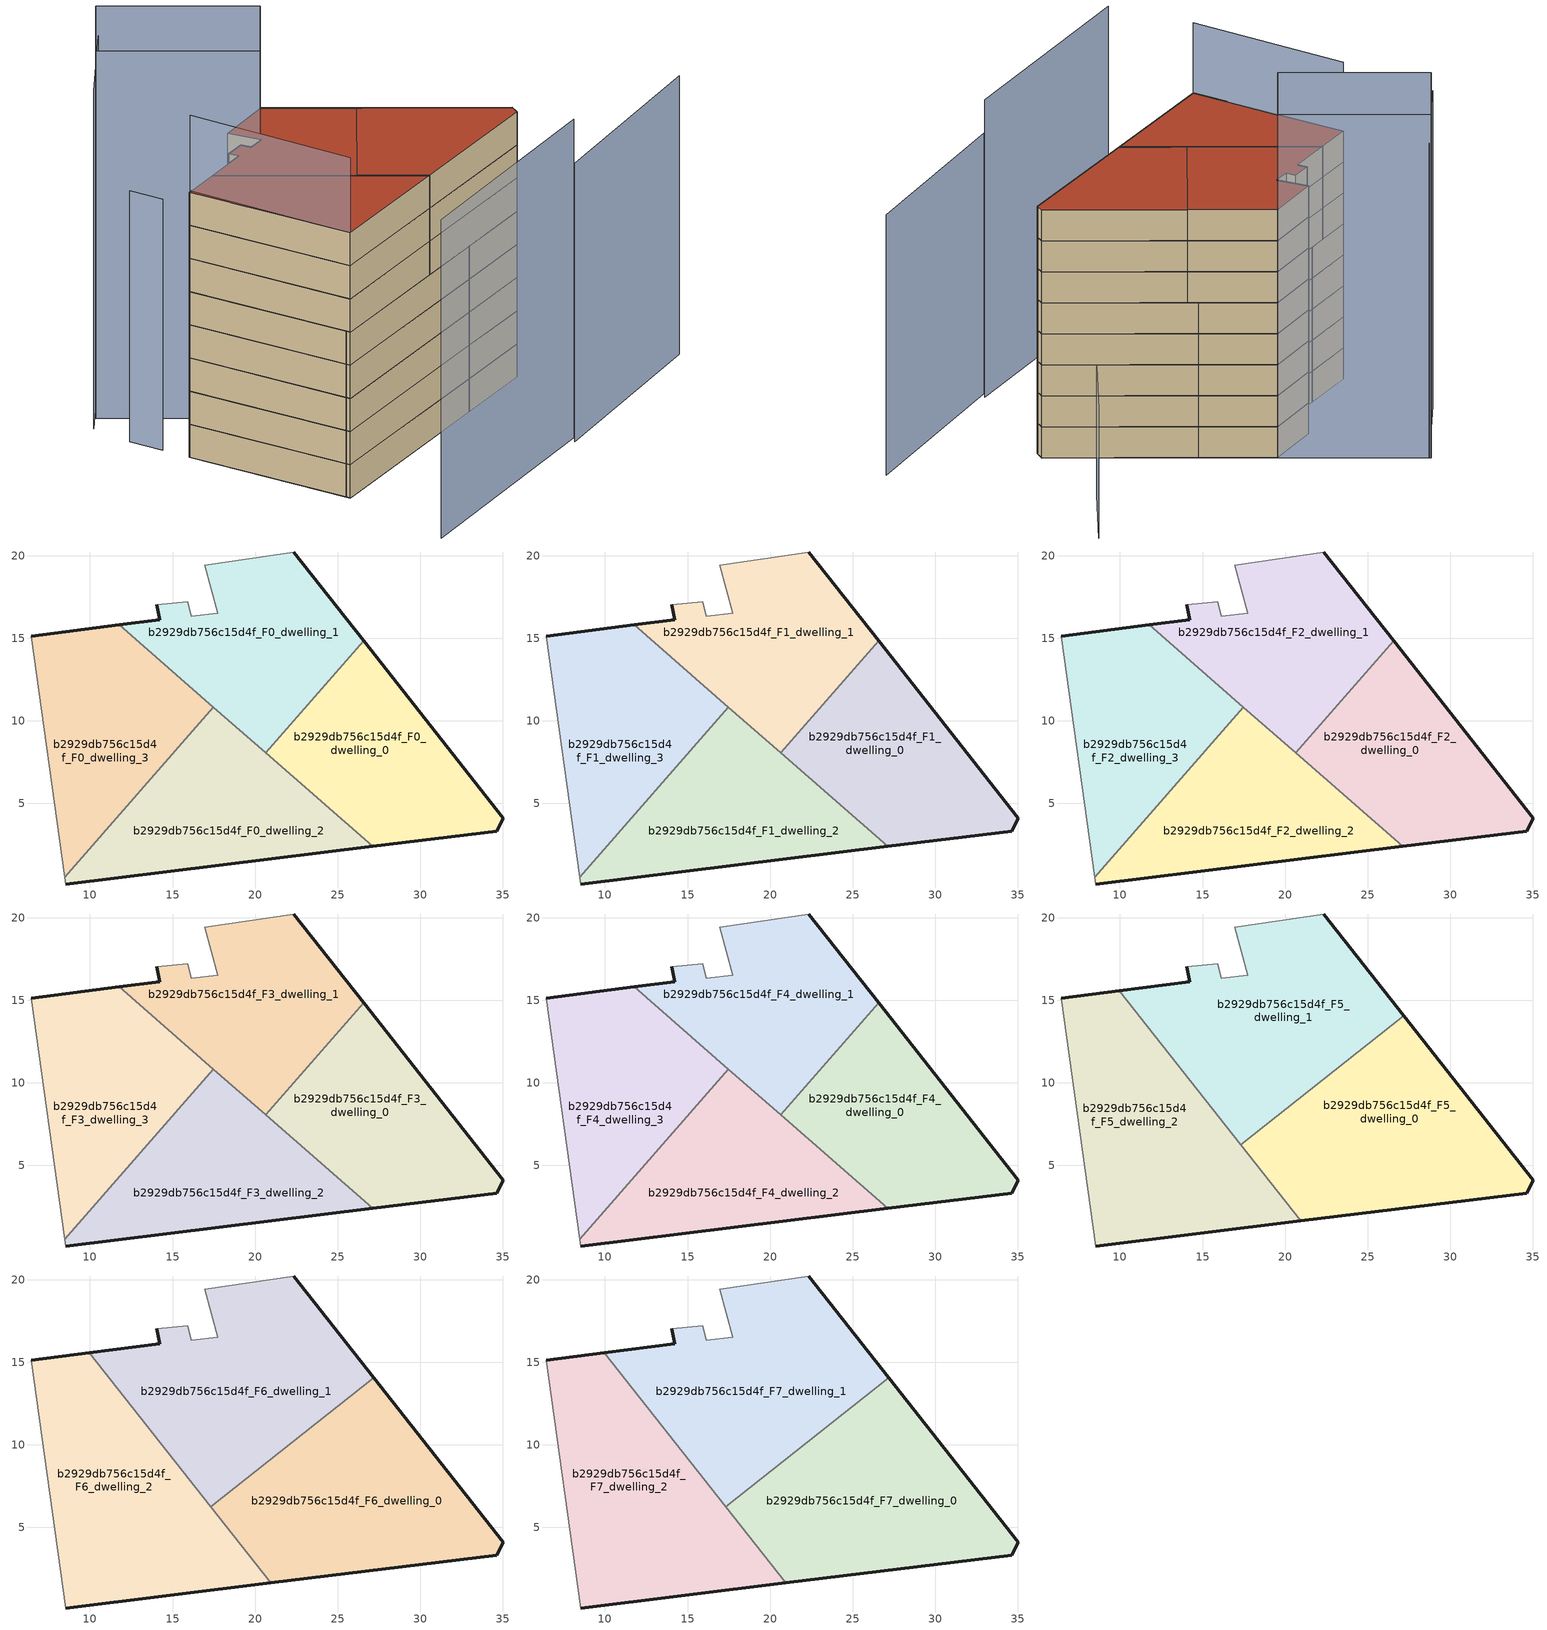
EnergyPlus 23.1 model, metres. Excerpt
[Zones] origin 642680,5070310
b2929db756c15d4f_F0_dwelling_0
 floor ground (EU_floor_Construction): 34.65,3.3 35.05,4.1 26.58,14.85 20.64,8.05 27.13,2.38 z0
 wall outside (EU_wall_Construction): 26.58,14.85 35.05,4.1 34.65,3.3 27.13,2.38 z0:3
 wall to b2929db756c15d4f_F0_dwelling_1 (EU_wall_Construction): 20.64,8.05 26.58,14.85 z0:3
 wall to b2929db756c15d4f_F0_dwelling_2 (EU_wall_Construction): 27.13,2.38 20.64,8.05 z0:3
b2929db756c15d4f_F0_dwelling_1
 floor ground (EU_floor_Construction): 20.64,8.05 26.58,14.85 22.34,20.22 16.94,19.42 17.74,16.52 16.14,16.32 15.94,17.22 14.04,17.02 14.24,16.12 11.76,15.8 z0
 wall outside (EU_wall_Construction): 22.34,20.22 26.58,14.85 / 11.76,15.8 14.24,16.12 14.04,17.02 z0:3
 wall adiabatic (EU_wall_Construction): 14.04,17.02 15.94,17.22 16.14,16.32 17.74,16.52 16.94,19.42 22.34,20.22 z0:3
 wall to b2929db756c15d4f_F0_dwelling_3 (EU_wall_Construction): 17.47,10.82 11.76,15.8 z0:3
 wall to b2929db756c15d4f_F0_dwelling_2 (EU_wall_Construction): 20.64,8.05 17.47,10.82 z0:3
b2929db756c15d4f_F0_dwelling_2
 floor ground (EU_floor_Construction): 27.13,2.38 17.47,10.82 8.47,0.51 8.53,0.11 z0
 wall outside (EU_wall_Construction): 27.13,2.38 8.53,0.11 z0:3
 wall adiabatic (EU_wall_Construction): 8.53,0.11 8.47,0.51 z0:3
 wall to b2929db756c15d4f_F0_dwelling_3 (EU_wall_Construction): 8.47,0.51 17.47,10.82 z0:3
b2929db756c15d4f_F0_dwelling_3
 floor ground (EU_floor_Construction): 8.47,0.51 17.47,10.82 11.76,15.8 6.43,15.12 z0
 wall outside (EU_wall_Construction): 6.43,15.12 11.76,15.8 z0:3
 wall adiabatic (EU_wall_Construction): 8.47,0.51 6.43,15.12 z0:3
b2929db756c15d4f_F1_dwelling_0
 floor to b2929db756c15d4f_F0_dwelling_0 (EU_floor_Construction): 34.65,3.3 35.05,4.1 26.58,14.85 20.64,8.05 27.13,2.38 z3
 wall outside (EU_wall_Construction): 26.58,14.85 35.05,4.1 34.65,3.3 27.13,2.38 z3:6
 wall to b2929db756c15d4f_F1_dwelling_1 (EU_wall_Construction): 20.64,8.05 26.58,14.85 z3:6
 wall to b2929db756c15d4f_F1_dwelling_2 (EU_wall_Construction): 27.13,2.38 20.64,8.05 z3:6
b2929db756c15d4f_F1_dwelling_1
 floor to b2929db756c15d4f_F0_dwelling_1 (EU_floor_Construction): 20.64,8.05 26.58,14.85 22.34,20.22 16.94,19.42 17.74,16.52 16.14,16.32 15.94,17.22 14.04,17.02 14.24,16.12 11.76,15.8 z3
 wall outside (EU_wall_Construction): 22.34,20.22 26.58,14.85 / 11.76,15.8 14.24,16.12 14.04,17.02 z3:6
 wall adiabatic (EU_wall_Construction): 14.04,17.02 15.94,17.22 16.14,16.32 17.74,16.52 16.94,19.42 22.34,20.22 z3:6
 wall to b2929db756c15d4f_F1_dwelling_3 (EU_wall_Construction): 17.47,10.82 11.76,15.8 z3:6
 wall to b2929db756c15d4f_F1_dwelling_2 (EU_wall_Construction): 20.64,8.05 17.47,10.82 z3:6
b2929db756c15d4f_F1_dwelling_2
 floor to b2929db756c15d4f_F0_dwelling_2 (EU_floor_Construction): 27.13,2.38 17.47,10.82 8.47,0.51 8.53,0.11 z3
 wall outside (EU_wall_Construction): 27.13,2.38 8.53,0.11 z3:6
 wall adiabatic (EU_wall_Construction): 8.53,0.11 8.47,0.51 z3:6
 wall to b2929db756c15d4f_F1_dwelling_3 (EU_wall_Construction): 8.47,0.51 17.47,10.82 z3:6
b2929db756c15d4f_F1_dwelling_3
 floor to b2929db756c15d4f_F0_dwelling_3 (EU_floor_Construction): 8.47,0.51 17.47,10.82 11.76,15.8 6.43,15.12 z3
 wall outside (EU_wall_Construction): 6.43,15.12 11.76,15.8 z3:6
 wall adiabatic (EU_wall_Construction): 8.47,0.51 6.43,15.12 z3:6
b2929db756c15d4f_F2_dwelling_0
 floor to b2929db756c15d4f_F1_dwelling_0 (EU_floor_Construction): 34.65,3.3 35.05,4.1 26.58,14.85 20.64,8.05 27.13,2.38 z6
 wall outside (EU_wall_Construction): 26.58,14.85 35.05,4.1 34.65,3.3 27.13,2.38 z6:9
 wall to b2929db756c15d4f_F2_dwelling_1 (EU_wall_Construction): 20.64,8.05 26.58,14.85 z6:9
 wall to b2929db756c15d4f_F2_dwelling_2 (EU_wall_Construction): 27.13,2.38 20.64,8.05 z6:9
b2929db756c15d4f_F2_dwelling_1
 floor to b2929db756c15d4f_F1_dwelling_1 (EU_floor_Construction): 20.64,8.05 26.58,14.85 22.34,20.22 16.94,19.42 17.74,16.52 16.14,16.32 15.94,17.22 14.04,17.02 14.24,16.12 11.76,15.8 z6
 wall outside (EU_wall_Construction): 22.34,20.22 26.58,14.85 / 11.76,15.8 14.24,16.12 14.04,17.02 z6:9
 wall adiabatic (EU_wall_Construction): 14.04,17.02 15.94,17.22 16.14,16.32 17.74,16.52 16.94,19.42 22.34,20.22 z6:9
 wall to b2929db756c15d4f_F2_dwelling_3 (EU_wall_Construction): 17.47,10.82 11.76,15.8 z6:9
 wall to b2929db756c15d4f_F2_dwelling_2 (EU_wall_Construction): 20.64,8.05 17.47,10.82 z6:9
b2929db756c15d4f_F2_dwelling_2
 floor to b2929db756c15d4f_F1_dwelling_2 (EU_floor_Construction): 27.13,2.38 17.47,10.82 8.47,0.51 8.53,0.11 z6
 wall outside (EU_wall_Construction): 27.13,2.38 8.53,0.11 z6:9
 wall adiabatic (EU_wall_Construction): 8.53,0.11 8.47,0.51 z6:9
 wall to b2929db756c15d4f_F2_dwelling_3 (EU_wall_Construction): 8.47,0.51 17.47,10.82 z6:9
b2929db756c15d4f_F2_dwelling_3
 floor to b2929db756c15d4f_F1_dwelling_3 (EU_floor_Construction): 8.47,0.51 17.47,10.82 11.76,15.8 6.43,15.12 z6
 wall outside (EU_wall_Construction): 6.43,15.12 11.76,15.8 z6:9
 wall adiabatic (EU_wall_Construction): 8.47,0.51 6.43,15.12 z6:9
b2929db756c15d4f_F3_dwelling_0
 floor to b2929db756c15d4f_F2_dwelling_0 (EU_floor_Construction): 34.65,3.3 35.05,4.1 26.58,14.85 20.64,8.05 27.13,2.38 z9
 wall outside (EU_wall_Construction): 26.58,14.85 35.05,4.1 34.65,3.3 27.13,2.38 z9:12
 wall to b2929db756c15d4f_F3_dwelling_1 (EU_wall_Construction): 20.64,8.05 26.58,14.85 z9:12
 wall to b2929db756c15d4f_F3_dwelling_2 (EU_wall_Construction): 27.13,2.38 20.64,8.05 z9:12
b2929db756c15d4f_F3_dwelling_1
 floor to b2929db756c15d4f_F2_dwelling_1 (EU_floor_Construction): 20.64,8.05 26.58,14.85 22.34,20.22 16.94,19.42 17.74,16.52 16.14,16.32 15.94,17.22 14.04,17.02 14.24,16.12 11.76,15.8 z9
 wall outside (EU_wall_Construction): 22.34,20.22 26.58,14.85 / 11.76,15.8 14.24,16.12 14.04,17.02 z9:12
 wall adiabatic (EU_wall_Construction): 14.04,17.02 15.94,17.22 16.14,16.32 17.74,16.52 16.94,19.42 22.34,20.22 z9:12
 wall to b2929db756c15d4f_F3_dwelling_3 (EU_wall_Construction): 17.47,10.82 11.76,15.8 z9:12
 wall to b2929db756c15d4f_F3_dwelling_2 (EU_wall_Construction): 20.64,8.05 17.47,10.82 z9:12
b2929db756c15d4f_F3_dwelling_2
 floor to b2929db756c15d4f_F2_dwelling_2 (EU_floor_Construction): 27.13,2.38 17.47,10.82 8.47,0.51 8.53,0.11 z9
 wall outside (EU_wall_Construction): 27.13,2.38 8.53,0.11 z9:12
 wall adiabatic (EU_wall_Construction): 8.53,0.11 8.47,0.51 z9:12
 wall to b2929db756c15d4f_F3_dwelling_3 (EU_wall_Construction): 8.47,0.51 17.47,10.82 z9:12
b2929db756c15d4f_F3_dwelling_3
 floor to b2929db756c15d4f_F2_dwelling_3 (EU_floor_Construction): 8.47,0.51 17.47,10.82 11.76,15.8 6.43,15.12 z9
 wall outside (EU_wall_Construction): 6.43,15.12 11.76,15.8 z9:12
 wall adiabatic (EU_wall_Construction): 8.47,0.51 6.43,15.12 z9:12
b2929db756c15d4f_F4_dwelling_0
 floor to b2929db756c15d4f_F3_dwelling_0 (EU_floor_Construction): 34.65,3.3 35.05,4.1 26.58,14.85 20.64,8.05 27.13,2.38 z12
 wall outside (EU_wall_Construction): 26.58,14.85 35.05,4.1 34.65,3.3 27.13,2.38 z12:15
 wall to b2929db756c15d4f_F4_dwelling_1 (EU_wall_Construction): 20.64,8.05 26.58,14.85 z12:15
 wall to b2929db756c15d4f_F4_dwelling_2 (EU_wall_Construction): 27.13,2.38 20.64,8.05 z12:15
b2929db756c15d4f_F4_dwelling_1
 floor to b2929db756c15d4f_F3_dwelling_1 (EU_floor_Construction): 20.64,8.05 26.58,14.85 22.34,20.22 16.94,19.42 17.74,16.52 16.14,16.32 15.94,17.22 14.04,17.02 14.24,16.12 11.76,15.8 z12
 wall outside (EU_wall_Construction): 22.34,20.22 26.58,14.85 / 11.76,15.8 14.24,16.12 14.04,17.02 z12:15
 wall adiabatic (EU_wall_Construction): 14.04,17.02 15.94,17.22 16.14,16.32 17.74,16.52 16.94,19.42 22.34,20.22 z12:15
 wall to b2929db756c15d4f_F4_dwelling_3 (EU_wall_Construction): 17.47,10.82 11.76,15.8 z12:15
 wall to b2929db756c15d4f_F4_dwelling_2 (EU_wall_Construction): 20.64,8.05 17.47,10.82 z12:15
b2929db756c15d4f_F4_dwelling_2
 floor to b2929db756c15d4f_F3_dwelling_2 (EU_floor_Construction): 27.13,2.38 17.47,10.82 8.47,0.51 8.53,0.11 z12
 wall outside (EU_wall_Construction): 27.13,2.38 8.53,0.11 z12:15
 wall adiabatic (EU_wall_Construction): 8.53,0.11 8.47,0.51 z12:15
 wall to b2929db756c15d4f_F4_dwelling_3 (EU_wall_Construction): 8.47,0.51 17.47,10.82 z12:15
 ceiling adiabatic (EU_roof_Construction): 15.5,8.55 20.96,1.63 8.53,0.11 8.47,0.51 z15
b2929db756c15d4f_F4_dwelling_3
 floor to b2929db756c15d4f_F3_dwelling_3 (EU_floor_Construction): 8.47,0.51 17.47,10.82 11.76,15.8 6.43,15.12 z12
 wall outside (EU_wall_Construction): 6.43,15.12 11.76,15.8 z12:15
 wall adiabatic (EU_wall_Construction): 8.47,0.51 6.43,15.12 z12:15
b2929db756c15d4f_F5_dwelling_0
 floor to b2929db756c15d4f_F4_dwelling_0 (EU_floor_Construction): 34.65,3.3 35.05,4.1 27.2,14.05 22.97,10.71 20.64,8.05 27.13,2.38 z15
 floor to b2929db756c15d4f_F4_dwelling_2 (EU_floor_Construction): 27.13,2.38 20.14,8.48 17.31,6.25 20.96,1.63 z15
 floor to b2929db756c15d4f_F4_dwelling_1 (EU_floor_Construction): 20.64,8.05 22.97,10.71 20.14,8.48 z15
 wall outside (EU_wall_Construction): 27.2,14.05 35.05,4.1 34.65,3.3 20.96,1.63 z15:18
 wall to b2929db756c15d4f_F5_dwelling_1 (EU_wall_Construction): 17.31,6.25 27.2,14.05 z15:18
 wall to b2929db756c15d4f_F5_dwelling_2 (EU_wall_Construction): 20.96,1.63 17.31,6.25 z15:18
b2929db756c15d4f_F5_dwelling_1
 floor to b2929db756c15d4f_F4_dwelling_1 (EU_floor_Construction): 22.97,10.71 26.58,14.85 22.34,20.22 16.94,19.42 17.74,16.52 16.14,16.32 15.94,17.22 14.04,17.02 14.24,16.12 11.76,15.8 20.14,8.48 z15
 floor to b2929db756c15d4f_F4_dwelling_0 (EU_floor_Construction): 27.2,14.05 26.58,14.85 22.97,10.71 z15
 floor to b2929db756c15d4f_F4_dwelling_3 (EU_floor_Construction): 15.5,8.55 17.47,10.82 11.76,15.8 9.96,15.57 z15
 floor to b2929db756c15d4f_F4_dwelling_2 (EU_floor_Construction): 20.14,8.48 17.47,10.82 15.5,8.55 17.31,6.25 z15
 wall outside (EU_wall_Construction): 22.34,20.22 27.2,14.05 / 9.96,15.57 14.24,16.12 14.04,17.02 z15:18
 wall adiabatic (EU_wall_Construction): 14.04,17.02 15.94,17.22 16.14,16.32 17.74,16.52 16.94,19.42 22.34,20.22 z15:18
 wall to b2929db756c15d4f_F5_dwelling_2 (EU_wall_Construction): 17.31,6.25 9.96,15.57 z15:18
b2929db756c15d4f_F5_dwelling_2
 floor to b2929db756c15d4f_F4_dwelling_3 (EU_floor_Construction): 8.47,0.51 15.5,8.55 9.96,15.57 6.43,15.12 z15
 floor adiabatic (EU_floor_Construction): 20.96,1.63 15.5,8.55 8.47,0.51 8.53,0.11 z15
 wall outside (EU_wall_Construction): 20.96,1.63 8.53,0.11 / 6.43,15.12 9.96,15.57 z15:18
 wall adiabatic (EU_wall_Construction): 8.53,0.11 6.43,15.12 z15:18
b2929db756c15d4f_F6_dwelling_0
 floor to b2929db756c15d4f_F5_dwelling_0 (EU_floor_Construction): 34.65,3.3 35.05,4.1 27.2,14.05 17.31,6.25 20.96,1.63 z18
 wall outside (EU_wall_Construction): 27.2,14.05 35.05,4.1 34.65,3.3 20.96,1.63 z18:21
 wall to b2929db756c15d4f_F6_dwelling_1 (EU_wall_Construction): 17.31,6.25 27.2,14.05 z18:21
 wall to b2929db756c15d4f_F6_dwelling_2 (EU_wall_Construction): 20.96,1.63 17.31,6.25 z18:21
b2929db756c15d4f_F6_dwelling_1
 floor to b2929db756c15d4f_F5_dwelling_1 (EU_floor_Construction): 27.2,14.05 22.34,20.22 16.94,19.42 17.74,16.52 16.14,16.32 15.94,17.22 14.04,17.02 14.24,16.12 9.96,15.57 17.31,6.25 z18
 wall outside (EU_wall_Construction): 22.34,20.22 27.2,14.05 / 9.96,15.57 14.24,16.12 14.04,17.02 z18:21
 wall adiabatic (EU_wall_Construction): 14.04,17.02 15.94,17.22 16.14,16.32 17.74,16.52 16.94,19.42 22.34,20.22 z18:21
 wall to b2929db756c15d4f_F6_dwelling_2 (EU_wall_Construction): 17.31,6.25 9.96,15.57 z18:21
b2929db756c15d4f_F6_dwelling_2
 floor to b2929db756c15d4f_F5_dwelling_2 (EU_floor_Construction): 20.96,1.63 9.96,15.57 6.43,15.12 8.53,0.11 z18
 wall outside (EU_wall_Construction): 20.96,1.63 8.53,0.11 / 6.43,15.12 9.96,15.57 z18:21
 wall adiabatic (EU_wall_Construction): 8.53,0.11 6.43,15.12 z18:21
b2929db756c15d4f_F7_dwelling_0
 floor to b2929db756c15d4f_F6_dwelling_0 (EU_floor_Construction): 34.65,3.3 35.05,4.1 27.2,14.05 17.31,6.25 20.96,1.63 z21
 wall outside (EU_wall_Construction): 27.2,14.05 35.05,4.1 34.65,3.3 20.96,1.63 z21:24
 wall to b2929db756c15d4f_F7_dwelling_1 (EU_wall_Construction): 17.31,6.25 27.2,14.05 z21:24
 wall to b2929db756c15d4f_F7_dwelling_2 (EU_wall_Construction): 20.96,1.63 17.31,6.25 z21:24
 roof outside (EU_roof_Construction): 27.2,14.05 35.05,4.1 34.65,3.3 20.96,1.63 17.31,6.25 z24
b2929db756c15d4f_F7_dwelling_1
 floor to b2929db756c15d4f_F6_dwelling_1 (EU_floor_Construction): 27.2,14.05 22.34,20.22 16.94,19.42 17.74,16.52 16.14,16.32 15.94,17.22 14.04,17.02 14.24,16.12 9.96,15.57 17.31,6.25 z21
 wall outside (EU_wall_Construction): 22.34,20.22 27.2,14.05 / 9.96,15.57 14.24,16.12 14.04,17.02 z21:24
 wall adiabatic (EU_wall_Construction): 14.04,17.02 15.94,17.22 16.14,16.32 17.74,16.52 16.94,19.42 22.34,20.22 z21:24
 wall to b2929db756c15d4f_F7_dwelling_2 (EU_wall_Construction): 17.31,6.25 9.96,15.57 z21:24
 roof outside (EU_roof_Construction): 22.34,20.22 27.2,14.05 17.31,6.25 9.96,15.57 14.24,16.12 14.04,17.02 15.94,17.22 16.14,16.32 17.74,16.52 16.94,19.42 z24
b2929db756c15d4f_F7_dwelling_2
 floor to b2929db756c15d4f_F6_dwelling_2 (EU_floor_Construction): 20.96,1.63 9.96,15.57 6.43,15.12 8.53,0.11 z21
 wall outside (EU_wall_Construction): 20.96,1.63 8.53,0.11 / 6.43,15.12 9.96,15.57 z21:24
 wall adiabatic (EU_wall_Construction): 8.53,0.11 6.43,15.12 z21:24
 roof outside (EU_roof_Construction): 9.96,15.57 20.96,1.63 8.53,0.11 6.43,15.12 z24
shading: 7.22,-10.3 28.58,-7.27 z0:28.8; 6.7,15.24 8.53,0.11 z0:30.8; 5.74,20.74 6.14,17.64 z0:22.7; 28.04,-7.8 46.08,-4.51 z0:25.2; 37.98,12.45 44.55,17.83 z0:12.5; 14.12,30.78 22.34,20.22 / 22.34,20.22 15.74,15.08 / 15.74,15.08 7.52,25.63 / 7.52,25.63 14.12,30.78 z0:33.2; 14.24,30.63 5.87,24.53 z0:30.5
[Building]
EU S2 Campaign: North Axis=0; Terrain=City; Solar Distribution=FullExterior
[Site:Location]
Lyon-Bron: Latitude=45.75; Longitude=5; Time Zone=1; Elevation=198
[SizingPeriod:WeatherFileDays]
AnnualSizingPeriod: Begin Month=1; Begin Day of Month=1; End Month=12; End Day of Month=31; Day of Week for Start Day=Monday; Use Weather File Daylight Saving Period=No; Use Weather File Rain and Snow Indicators=No
[MATERIAL]
EU_InternalMass_Material: Roughness=MediumRough; Thickness=0.1; Conductivity=1; Density=1800; Specific Heat=900; Thermal Absorptance=0.9; Solar Absorptance=0.7; Visible Absorptance=0.7
[MATERIAL:NOMASS] Roughness=MediumRough; Thermal Absorptance=0.9; Solar Absorptance=0.7; Visible Absorptance=0.7
Name | Thermal Resistance
EU_wall_NoMass | 0.776494
EU_roof_NoMass | 0.486893
EU_floor_NoMass | 0.421597
[CONSTRUCTION]
EU_wall_Construction: EU_wall_NoMass
EU_roof_Construction: EU_roof_NoMass
EU_floor_Construction: EU_floor_NoMass
EU_InternalMass_Construction: EU_InternalMass_Material
[ZONE] Type=1; Multiplier=1; Ceiling Height=autocalculate; Floor Area=autocalculate; Part of Total Floor Area=Yes
Name | Volume
b2929db756c15d4f_F0_dwelling_0; b2929db756c15d4f_F1_dwelling_0; b2929db756c15d4f_F2_dwelling_0; b2929db756c15d4f_F3_dwelling_0; b2929db756c15d4f_F4_dwelling_0 | 274.509
b2929db756c15d4f_F5_dwelling_0; b2929db756c15d4f_F6_dwelling_0; b2929db756c15d4f_F7_dwelling_0 | 366.023
b2929db756c15d4f_F0_dwelling_1; b2929db756c15d4f_F1_dwelling_1; b2929db756c15d4f_F2_dwelling_1; b2929db756c15d4f_F3_dwelling_1; b2929db756c15d4f_F4_dwelling_1 | 274.525
b2929db756c15d4f_F5_dwelling_1; b2929db756c15d4f_F6_dwelling_1; b2929db756c15d4f_F7_dwelling_1 | 366.031
b2929db756c15d4f_F0_dwelling_2; b2929db756c15d4f_F1_dwelling_2; b2929db756c15d4f_F2_dwelling_2; b2929db756c15d4f_F3_dwelling_2; b2929db756c15d4f_F4_dwelling_2 | 274.516
b2929db756c15d4f_F5_dwelling_2; b2929db756c15d4f_F6_dwelling_2; b2929db756c15d4f_F7_dwelling_2 | 366.038
b2929db756c15d4f_F0_dwelling_3; b2929db756c15d4f_F1_dwelling_3; b2929db756c15d4f_F2_dwelling_3; b2929db756c15d4f_F3_dwelling_3; b2929db756c15d4f_F4_dwelling_3 | 274.531
[INTERNALMASS] Construction=EU_InternalMass_Construction
Name | Zone or ZoneList | Surface Area
b2929db756c15d4f_F0_dwelling_0_EU_InternalMass | b2929db756c15d4f_F0_dwelling_0 | 91.5034
b2929db756c15d4f_F0_dwelling_1_EU_InternalMass | b2929db756c15d4f_F0_dwelling_1 | 91.5084
b2929db756c15d4f_F0_dwelling_2_EU_InternalMass | b2929db756c15d4f_F0_dwelling_2 | 91.5091
b2929db756c15d4f_F0_dwelling_3_EU_InternalMass | b2929db756c15d4f_F0_dwelling_3 | 91.5093
b2929db756c15d4f_F1_dwelling_0_EU_InternalMass | b2929db756c15d4f_F1_dwelling_0 | 91.5034
b2929db756c15d4f_F1_dwelling_1_EU_InternalMass | b2929db756c15d4f_F1_dwelling_1 | 91.5084
b2929db756c15d4f_F1_dwelling_2_EU_InternalMass | b2929db756c15d4f_F1_dwelling_2 | 91.5091
b2929db756c15d4f_F1_dwelling_3_EU_InternalMass | b2929db756c15d4f_F1_dwelling_3 | 91.5093
b2929db756c15d4f_F2_dwelling_0_EU_InternalMass | b2929db756c15d4f_F2_dwelling_0 | 91.5034
b2929db756c15d4f_F2_dwelling_1_EU_InternalMass | b2929db756c15d4f_F2_dwelling_1 | 91.5084
b2929db756c15d4f_F2_dwelling_2_EU_InternalMass | b2929db756c15d4f_F2_dwelling_2 | 91.5091
b2929db756c15d4f_F2_dwelling_3_EU_InternalMass | b2929db756c15d4f_F2_dwelling_3 | 91.5093
b2929db756c15d4f_F3_dwelling_0_EU_InternalMass | b2929db756c15d4f_F3_dwelling_0 | 91.5034
b2929db756c15d4f_F3_dwelling_1_EU_InternalMass | b2929db756c15d4f_F3_dwelling_1 | 91.5084
b2929db756c15d4f_F3_dwelling_2_EU_InternalMass | b2929db756c15d4f_F3_dwelling_2 | 91.5091
b2929db756c15d4f_F3_dwelling_3_EU_InternalMass | b2929db756c15d4f_F3_dwelling_3 | 91.5093
b2929db756c15d4f_F4_dwelling_0_EU_InternalMass | b2929db756c15d4f_F4_dwelling_0 | 91.5034
b2929db756c15d4f_F4_dwelling_1_EU_InternalMass | b2929db756c15d4f_F4_dwelling_1 | 91.5084
b2929db756c15d4f_F4_dwelling_2_EU_InternalMass | b2929db756c15d4f_F4_dwelling_2 | 91.5091
b2929db756c15d4f_F4_dwelling_3_EU_InternalMass | b2929db756c15d4f_F4_dwelling_3 | 91.5093
b2929db756c15d4f_F5_dwelling_0_EU_InternalMass | b2929db756c15d4f_F5_dwelling_0 | 122.01
b2929db756c15d4f_F5_dwelling_1_EU_InternalMass | b2929db756c15d4f_F5_dwelling_1 | 122.011
b2929db756c15d4f_F5_dwelling_2_EU_InternalMass | b2929db756c15d4f_F5_dwelling_2 | 122.013
b2929db756c15d4f_F6_dwelling_0_EU_InternalMass | b2929db756c15d4f_F6_dwelling_0 | 122.01
b2929db756c15d4f_F6_dwelling_1_EU_InternalMass | b2929db756c15d4f_F6_dwelling_1 | 122.011
b2929db756c15d4f_F6_dwelling_2_EU_InternalMass | b2929db756c15d4f_F6_dwelling_2 | 122.013
b2929db756c15d4f_F7_dwelling_0_EU_InternalMass | b2929db756c15d4f_F7_dwelling_0 | 122.01
b2929db756c15d4f_F7_dwelling_1_EU_InternalMass | b2929db756c15d4f_F7_dwelling_1 | 122.011
b2929db756c15d4f_F7_dwelling_2_EU_InternalMass | b2929db756c15d4f_F7_dwelling_2 | 122.013
[OTHEREQUIPMENT] Fuel Type=Electricity; Design Level Calculation Method=Watts/Area; Power per Zone Floor Area=1; Fraction Latent=0; Fraction Radiant=0; Fraction Lost=0; Carbon Dioxide Generation Rate=0; EndUse Subcategory=EU_Step8_InternalGains
Name | Zone or ZoneList or Space or SpaceList | Schedule
EU_Step8_InternalGain_b2929db756c15d4f_F0_dwelling_0_f000 | b2929db756c15d4f_F0_dwelling_0 | EU_Step8_GainSchedule_b2929db756c15d4f_F0_dwelling_0_f000
EU_Step8_InternalGain_b2929db756c15d4f_F0_dwelling_1_f000 | b2929db756c15d4f_F0_dwelling_1 | EU_Step8_GainSchedule_b2929db756c15d4f_F0_dwelling_1_f000
EU_Step8_InternalGain_b2929db756c15d4f_F0_dwelling_2_f000 | b2929db756c15d4f_F0_dwelling_2 | EU_Step8_GainSchedule_b2929db756c15d4f_F0_dwelling_2_f000
EU_Step8_InternalGain_b2929db756c15d4f_F0_dwelling_3_f000 | b2929db756c15d4f_F0_dwelling_3 | EU_Step8_GainSchedule_b2929db756c15d4f_F0_dwelling_3_f000
EU_Step8_InternalGain_b2929db756c15d4f_F1_dwelling_0_f000 | b2929db756c15d4f_F1_dwelling_0 | EU_Step8_GainSchedule_b2929db756c15d4f_F1_dwelling_0_f000
EU_Step8_InternalGain_b2929db756c15d4f_F1_dwelling_1_f000 | b2929db756c15d4f_F1_dwelling_1 | EU_Step8_GainSchedule_b2929db756c15d4f_F1_dwelling_1_f000
EU_Step8_InternalGain_b2929db756c15d4f_F1_dwelling_2_f000 | b2929db756c15d4f_F1_dwelling_2 | EU_Step8_GainSchedule_b2929db756c15d4f_F1_dwelling_2_f000
EU_Step8_InternalGain_b2929db756c15d4f_F1_dwelling_3_f000 | b2929db756c15d4f_F1_dwelling_3 | EU_Step8_GainSchedule_b2929db756c15d4f_F1_dwelling_3_f000
EU_Step8_InternalGain_b2929db756c15d4f_F2_dwelling_0_f000 | b2929db756c15d4f_F2_dwelling_0 | EU_Step8_GainSchedule_b2929db756c15d4f_F2_dwelling_0_f000
EU_Step8_InternalGain_b2929db756c15d4f_F2_dwelling_1_f000 | b2929db756c15d4f_F2_dwelling_1 | EU_Step8_GainSchedule_b2929db756c15d4f_F2_dwelling_1_f000
EU_Step8_InternalGain_b2929db756c15d4f_F2_dwelling_2_f000 | b2929db756c15d4f_F2_dwelling_2 | EU_Step8_GainSchedule_b2929db756c15d4f_F2_dwelling_2_f000
EU_Step8_InternalGain_b2929db756c15d4f_F2_dwelling_3_f000 | b2929db756c15d4f_F2_dwelling_3 | EU_Step8_GainSchedule_b2929db756c15d4f_F2_dwelling_3_f000
EU_Step8_InternalGain_b2929db756c15d4f_F3_dwelling_0_f000 | b2929db756c15d4f_F3_dwelling_0 | EU_Step8_GainSchedule_b2929db756c15d4f_F3_dwelling_0_f000
EU_Step8_InternalGain_b2929db756c15d4f_F3_dwelling_1_f000 | b2929db756c15d4f_F3_dwelling_1 | EU_Step8_GainSchedule_b2929db756c15d4f_F3_dwelling_1_f000
EU_Step8_InternalGain_b2929db756c15d4f_F3_dwelling_2_f000 | b2929db756c15d4f_F3_dwelling_2 | EU_Step8_GainSchedule_b2929db756c15d4f_F3_dwelling_2_f000
EU_Step8_InternalGain_b2929db756c15d4f_F3_dwelling_3_f000 | b2929db756c15d4f_F3_dwelling_3 | EU_Step8_GainSchedule_b2929db756c15d4f_F3_dwelling_3_f000
EU_Step8_InternalGain_b2929db756c15d4f_F4_dwelling_0_f000 | b2929db756c15d4f_F4_dwelling_0 | EU_Step8_GainSchedule_b2929db756c15d4f_F4_dwelling_0_f000
EU_Step8_InternalGain_b2929db756c15d4f_F4_dwelling_1_f000 | b2929db756c15d4f_F4_dwelling_1 | EU_Step8_GainSchedule_b2929db756c15d4f_F4_dwelling_1_f000
EU_Step8_InternalGain_b2929db756c15d4f_F4_dwelling_2_f000 | b2929db756c15d4f_F4_dwelling_2 | EU_Step8_GainSchedule_b2929db756c15d4f_F4_dwelling_2_f000
EU_Step8_InternalGain_b2929db756c15d4f_F4_dwelling_3_f000 | b2929db756c15d4f_F4_dwelling_3 | EU_Step8_GainSchedule_b2929db756c15d4f_F4_dwelling_3_f000
EU_Step8_InternalGain_b2929db756c15d4f_F5_dwelling_0_f000 | b2929db756c15d4f_F5_dwelling_0 | EU_Step8_GainSchedule_b2929db756c15d4f_F5_dwelling_0_f000
EU_Step8_InternalGain_b2929db756c15d4f_F5_dwelling_1_f000 | b2929db756c15d4f_F5_dwelling_1 | EU_Step8_GainSchedule_b2929db756c15d4f_F5_dwelling_1_f000
EU_Step8_InternalGain_b2929db756c15d4f_F5_dwelling_2_f000 | b2929db756c15d4f_F5_dwelling_2 | EU_Step8_GainSchedule_b2929db756c15d4f_F5_dwelling_2_f000
EU_Step8_InternalGain_b2929db756c15d4f_F6_dwelling_0_f000 | b2929db756c15d4f_F6_dwelling_0 | EU_Step8_GainSchedule_b2929db756c15d4f_F6_dwelling_0_f000
EU_Step8_InternalGain_b2929db756c15d4f_F6_dwelling_1_f000 | b2929db756c15d4f_F6_dwelling_1 | EU_Step8_GainSchedule_b2929db756c15d4f_F6_dwelling_1_f000
EU_Step8_InternalGain_b2929db756c15d4f_F6_dwelling_2_f000 | b2929db756c15d4f_F6_dwelling_2 | EU_Step8_GainSchedule_b2929db756c15d4f_F6_dwelling_2_f000
EU_Step8_InternalGain_b2929db756c15d4f_F7_dwelling_0_f000 | b2929db756c15d4f_F7_dwelling_0 | EU_Step8_GainSchedule_b2929db756c15d4f_F7_dwelling_0_f000
EU_Step8_InternalGain_b2929db756c15d4f_F7_dwelling_1_f000 | b2929db756c15d4f_F7_dwelling_1 | EU_Step8_GainSchedule_b2929db756c15d4f_F7_dwelling_1_f000
EU_Step8_InternalGain_b2929db756c15d4f_F7_dwelling_2_f000 | b2929db756c15d4f_F7_dwelling_2 | EU_Step8_GainSchedule_b2929db756c15d4f_F7_dwelling_2_f000
[ZONEVENTILATION:DESIGNFLOWRATE] Schedule=EU_AlwaysOn; Design Flow Rate Calculation Method=AirChanges/Hour; Air Changes per Hour=0.693814; Ventilation Type=Natural; Fan Pressure Rise=0; Fan Total Efficiency=1; Constant Term Coefficient=1; Temperature Term Coefficient=0; Velocity Term Coefficient=0; Velocity Squared Term Coefficient=0; Minimum Indoor Temperature=-100; Maximum Indoor Temperature=100; Delta Temperature=-100; Minimum Outdoor Temperature=-100; Maximum Outdoor Temperature=100; Maximum Wind Speed=40
Name | Zone or ZoneList or Space or SpaceList
EU_ConstantAir_b2929db756c15d4f_F0_dwelling_0 | b2929db756c15d4f_F0_dwelling_0
EU_ConstantAir_b2929db756c15d4f_F0_dwelling_1 | b2929db756c15d4f_F0_dwelling_1
EU_ConstantAir_b2929db756c15d4f_F0_dwelling_2 | b2929db756c15d4f_F0_dwelling_2
EU_ConstantAir_b2929db756c15d4f_F0_dwelling_3 | b2929db756c15d4f_F0_dwelling_3
EU_ConstantAir_b2929db756c15d4f_F1_dwelling_0 | b2929db756c15d4f_F1_dwelling_0
EU_ConstantAir_b2929db756c15d4f_F1_dwelling_1 | b2929db756c15d4f_F1_dwelling_1
EU_ConstantAir_b2929db756c15d4f_F1_dwelling_2 | b2929db756c15d4f_F1_dwelling_2
EU_ConstantAir_b2929db756c15d4f_F1_dwelling_3 | b2929db756c15d4f_F1_dwelling_3
EU_ConstantAir_b2929db756c15d4f_F2_dwelling_0 | b2929db756c15d4f_F2_dwelling_0
EU_ConstantAir_b2929db756c15d4f_F2_dwelling_1 | b2929db756c15d4f_F2_dwelling_1
EU_ConstantAir_b2929db756c15d4f_F2_dwelling_2 | b2929db756c15d4f_F2_dwelling_2
EU_ConstantAir_b2929db756c15d4f_F2_dwelling_3 | b2929db756c15d4f_F2_dwelling_3
EU_ConstantAir_b2929db756c15d4f_F3_dwelling_0 | b2929db756c15d4f_F3_dwelling_0
EU_ConstantAir_b2929db756c15d4f_F3_dwelling_1 | b2929db756c15d4f_F3_dwelling_1
EU_ConstantAir_b2929db756c15d4f_F3_dwelling_2 | b2929db756c15d4f_F3_dwelling_2
EU_ConstantAir_b2929db756c15d4f_F3_dwelling_3 | b2929db756c15d4f_F3_dwelling_3
EU_ConstantAir_b2929db756c15d4f_F4_dwelling_0 | b2929db756c15d4f_F4_dwelling_0
EU_ConstantAir_b2929db756c15d4f_F4_dwelling_1 | b2929db756c15d4f_F4_dwelling_1
EU_ConstantAir_b2929db756c15d4f_F4_dwelling_2 | b2929db756c15d4f_F4_dwelling_2
EU_ConstantAir_b2929db756c15d4f_F4_dwelling_3 | b2929db756c15d4f_F4_dwelling_3
EU_ConstantAir_b2929db756c15d4f_F5_dwelling_0 | b2929db756c15d4f_F5_dwelling_0
EU_ConstantAir_b2929db756c15d4f_F5_dwelling_1 | b2929db756c15d4f_F5_dwelling_1
EU_ConstantAir_b2929db756c15d4f_F5_dwelling_2 | b2929db756c15d4f_F5_dwelling_2
EU_ConstantAir_b2929db756c15d4f_F6_dwelling_0 | b2929db756c15d4f_F6_dwelling_0
EU_ConstantAir_b2929db756c15d4f_F6_dwelling_1 | b2929db756c15d4f_F6_dwelling_1
EU_ConstantAir_b2929db756c15d4f_F6_dwelling_2 | b2929db756c15d4f_F6_dwelling_2
EU_ConstantAir_b2929db756c15d4f_F7_dwelling_0 | b2929db756c15d4f_F7_dwelling_0
EU_ConstantAir_b2929db756c15d4f_F7_dwelling_1 | b2929db756c15d4f_F7_dwelling_1
EU_ConstantAir_b2929db756c15d4f_F7_dwelling_2 | b2929db756c15d4f_F7_dwelling_2
[HVACTEMPLATE:THERMOSTAT] Constant Heating Setpoint=20; Constant Cooling Setpoint=50
EU_HeatOnly_b2929db756c15d4f_F0_dwelling_0; EU_HeatOnly_b2929db756c15d4f_F0_dwelling_1; EU_HeatOnly_b2929db756c15d4f_F0_dwelling_2; EU_HeatOnly_b2929db756c15d4f_F0_dwelling_3; EU_HeatOnly_b2929db756c15d4f_F1_dwelling_0; EU_HeatOnly_b2929db756c15d4f_F1_dwelling_1; EU_HeatOnly_b2929db756c15d4f_F1_dwelling_2; EU_HeatOnly_b2929db756c15d4f_F1_dwelling_3; EU_HeatOnly_b2929db756c15d4f_F2_dwelling_0; EU_HeatOnly_b2929db756c15d4f_F2_dwelling_1; EU_HeatOnly_b2929db756c15d4f_F2_dwelling_2; EU_HeatOnly_b2929db756c15d4f_F2_dwelling_3; EU_HeatOnly_b2929db756c15d4f_F3_dwelling_0; EU_HeatOnly_b2929db756c15d4f_F3_dwelling_1; EU_HeatOnly_b2929db756c15d4f_F3_dwelling_2; EU_HeatOnly_b2929db756c15d4f_F3_dwelling_3; EU_HeatOnly_b2929db756c15d4f_F4_dwelling_0; EU_HeatOnly_b2929db756c15d4f_F4_dwelling_1; EU_HeatOnly_b2929db756c15d4f_F4_dwelling_2; EU_HeatOnly_b2929db756c15d4f_F4_dwelling_3; EU_HeatOnly_b2929db756c15d4f_F5_dwelling_0; EU_HeatOnly_b2929db756c15d4f_F5_dwelling_1; EU_HeatOnly_b2929db756c15d4f_F5_dwelling_2; EU_HeatOnly_b2929db756c15d4f_F6_dwelling_0; EU_HeatOnly_b2929db756c15d4f_F6_dwelling_1; EU_HeatOnly_b2929db756c15d4f_F6_dwelling_2; EU_HeatOnly_b2929db756c15d4f_F7_dwelling_0; EU_HeatOnly_b2929db756c15d4f_F7_dwelling_1; EU_HeatOnly_b2929db756c15d4f_F7_dwelling_2
[HVACTEMPLATE:ZONE:IDEALLOADSAIRSYSTEM] System Availability Schedule=EU_AlwaysOn; Maximum Heating Supply Air Temperature=50; Minimum Cooling Supply Air Temperature=13; Maximum Heating Supply Air Humidity Ratio=0.0156; Minimum Cooling Supply Air Humidity Ratio=0.0077; Heating Limit=NoLimit; Cooling Limit=NoLimit; Heating Availability Schedule=EU_AlwaysOn; Cooling Availability Schedule=EU_CoolingOff; Dehumidification Control Type=ConstantSensibleHeatRatio; Cooling Sensible Heat Ratio=0.7; Dehumidification Setpoint=60; Humidification Control Type=None; Humidification Setpoint=30; Outdoor Air Method=None; Outdoor Air Flow Rate per Person=0.00944; Outdoor Air Flow Rate per Zone Floor Area=0; Outdoor Air Flow Rate per Zone=0; Demand Controlled Ventilation Type=None; Outdoor Air Economizer Type=NoEconomizer; Heat Recovery Type=None; Sensible Heat Recovery Effectiveness=0.7; Latent Heat Recovery Effectiveness=0.65
Name | Template Thermostat
b2929db756c15d4f_F0_dwelling_0 | EU_HeatOnly_b2929db756c15d4f_F0_dwelling_0
b2929db756c15d4f_F0_dwelling_1 | EU_HeatOnly_b2929db756c15d4f_F0_dwelling_1
b2929db756c15d4f_F0_dwelling_2 | EU_HeatOnly_b2929db756c15d4f_F0_dwelling_2
b2929db756c15d4f_F0_dwelling_3 | EU_HeatOnly_b2929db756c15d4f_F0_dwelling_3
b2929db756c15d4f_F1_dwelling_0 | EU_HeatOnly_b2929db756c15d4f_F1_dwelling_0
b2929db756c15d4f_F1_dwelling_1 | EU_HeatOnly_b2929db756c15d4f_F1_dwelling_1
b2929db756c15d4f_F1_dwelling_2 | EU_HeatOnly_b2929db756c15d4f_F1_dwelling_2
b2929db756c15d4f_F1_dwelling_3 | EU_HeatOnly_b2929db756c15d4f_F1_dwelling_3
b2929db756c15d4f_F2_dwelling_0 | EU_HeatOnly_b2929db756c15d4f_F2_dwelling_0
b2929db756c15d4f_F2_dwelling_1 | EU_HeatOnly_b2929db756c15d4f_F2_dwelling_1
b2929db756c15d4f_F2_dwelling_2 | EU_HeatOnly_b2929db756c15d4f_F2_dwelling_2
b2929db756c15d4f_F2_dwelling_3 | EU_HeatOnly_b2929db756c15d4f_F2_dwelling_3
b2929db756c15d4f_F3_dwelling_0 | EU_HeatOnly_b2929db756c15d4f_F3_dwelling_0
b2929db756c15d4f_F3_dwelling_1 | EU_HeatOnly_b2929db756c15d4f_F3_dwelling_1
b2929db756c15d4f_F3_dwelling_2 | EU_HeatOnly_b2929db756c15d4f_F3_dwelling_2
b2929db756c15d4f_F3_dwelling_3 | EU_HeatOnly_b2929db756c15d4f_F3_dwelling_3
b2929db756c15d4f_F4_dwelling_0 | EU_HeatOnly_b2929db756c15d4f_F4_dwelling_0
b2929db756c15d4f_F4_dwelling_1 | EU_HeatOnly_b2929db756c15d4f_F4_dwelling_1
b2929db756c15d4f_F4_dwelling_2 | EU_HeatOnly_b2929db756c15d4f_F4_dwelling_2
b2929db756c15d4f_F4_dwelling_3 | EU_HeatOnly_b2929db756c15d4f_F4_dwelling_3
b2929db756c15d4f_F5_dwelling_0 | EU_HeatOnly_b2929db756c15d4f_F5_dwelling_0
b2929db756c15d4f_F5_dwelling_1 | EU_HeatOnly_b2929db756c15d4f_F5_dwelling_1
b2929db756c15d4f_F5_dwelling_2 | EU_HeatOnly_b2929db756c15d4f_F5_dwelling_2
b2929db756c15d4f_F6_dwelling_0 | EU_HeatOnly_b2929db756c15d4f_F6_dwelling_0
b2929db756c15d4f_F6_dwelling_1 | EU_HeatOnly_b2929db756c15d4f_F6_dwelling_1
b2929db756c15d4f_F6_dwelling_2 | EU_HeatOnly_b2929db756c15d4f_F6_dwelling_2
b2929db756c15d4f_F7_dwelling_0 | EU_HeatOnly_b2929db756c15d4f_F7_dwelling_0
b2929db756c15d4f_F7_dwelling_1 | EU_HeatOnly_b2929db756c15d4f_F7_dwelling_1
b2929db756c15d4f_F7_dwelling_2 | EU_HeatOnly_b2929db756c15d4f_F7_dwelling_2
[SIZING:ZONE] Zone Cooling Design Supply Air Temperature Input Method=SupplyAirTemperature; Zone Cooling Design Supply Air Temperature=13; Zone Heating Design Supply Air Temperature Input Method=SupplyAirTemperature; Zone Heating Design Supply Air Temperature=50; Zone Cooling Design Supply Air Humidity Ratio=0.008; Zone Heating Design Supply Air Humidity Ratio=0.008; Cooling Design Air Flow Method=DesignDay; Cooling Design Air Flow Rate=0; Cooling Minimum Air Flow per Zone Floor Area=0.000762; Cooling Minimum Air Flow=0; Cooling Minimum Air Flow Fraction=0.2; Heating Design Air Flow Method=DesignDay; Heating Design Air Flow Rate=0; Heating Maximum Air Flow per Zone Floor Area=0.002032; Heating Maximum Air Flow=0.141576; Heating Maximum Air Flow Fraction=0.3; Account for Dedicated Outdoor Air System=No; Dedicated Outdoor Air System Control Strategy=NeutralSupplyAir; Dedicated Outdoor Air Low Setpoint Temperature for Design=autosize; Dedicated Outdoor Air High Setpoint Temperature for Design=autosize; Zone Load Sizing Method=Sensible Load Only No Latent Load; Zone Latent Cooling Design Supply Air Humidity Ratio Input Method=HumidityRatioDifference; Zone Cooling Design Supply Air Humidity Ratio Difference=0.005; Zone Latent Heating Design Supply Air Humidity Ratio Input Method=HumidityRatioDifference; Zone Humidification Design Supply Air Humidity Ratio Difference=0.005
b2929db756c15d4f_F0_dwelling_0; b2929db756c15d4f_F0_dwelling_1; b2929db756c15d4f_F0_dwelling_2; b2929db756c15d4f_F0_dwelling_3; b2929db756c15d4f_F1_dwelling_0; b2929db756c15d4f_F1_dwelling_1; b2929db756c15d4f_F1_dwelling_2; b2929db756c15d4f_F1_dwelling_3; b2929db756c15d4f_F2_dwelling_0; b2929db756c15d4f_F2_dwelling_1; b2929db756c15d4f_F2_dwelling_2; b2929db756c15d4f_F2_dwelling_3; b2929db756c15d4f_F3_dwelling_0; b2929db756c15d4f_F3_dwelling_1; b2929db756c15d4f_F3_dwelling_2; b2929db756c15d4f_F3_dwelling_3; b2929db756c15d4f_F4_dwelling_0; b2929db756c15d4f_F4_dwelling_1; b2929db756c15d4f_F4_dwelling_2; b2929db756c15d4f_F4_dwelling_3; b2929db756c15d4f_F5_dwelling_0; b2929db756c15d4f_F5_dwelling_1; b2929db756c15d4f_F5_dwelling_2; b2929db756c15d4f_F6_dwelling_0; b2929db756c15d4f_F6_dwelling_1; b2929db756c15d4f_F6_dwelling_2; b2929db756c15d4f_F7_dwelling_0; b2929db756c15d4f_F7_dwelling_1; b2929db756c15d4f_F7_dwelling_2
[SCHEDULE:CONSTANT]
Name | Hourly Value
EU_AlwaysOn | 1
EU_CoolingOff | 0
[SCHEDULE:FILE] Column Number=1; Rows to Skip at Top=0; Number of Hours of Data=8760; Column Separator=Comma; Interpolate to Timestep=No; Minutes per Item=60; Adjust Schedule for Daylight Savings=Yes
Name | File
EU_Step8_GainSchedule_b2929db756c15d4f_F0_dwelling_0_f000 | ../../schedules/b2929db756c15d4f/b2929db756c15d4f_F0_dwelling_0_f000_gain.csv
EU_Step8_GainSchedule_b2929db756c15d4f_F0_dwelling_1_f000 | ../../schedules/b2929db756c15d4f/b2929db756c15d4f_F0_dwelling_1_f000_gain.csv
EU_Step8_GainSchedule_b2929db756c15d4f_F0_dwelling_2_f000 | ../../schedules/b2929db756c15d4f/b2929db756c15d4f_F0_dwelling_2_f000_gain.csv
EU_Step8_GainSchedule_b2929db756c15d4f_F0_dwelling_3_f000 | ../../schedules/b2929db756c15d4f/b2929db756c15d4f_F0_dwelling_3_f000_gain.csv
EU_Step8_GainSchedule_b2929db756c15d4f_F1_dwelling_0_f000 | ../../schedules/b2929db756c15d4f/b2929db756c15d4f_F1_dwelling_0_f000_gain.csv
EU_Step8_GainSchedule_b2929db756c15d4f_F1_dwelling_1_f000 | ../../schedules/b2929db756c15d4f/b2929db756c15d4f_F1_dwelling_1_f000_gain.csv
EU_Step8_GainSchedule_b2929db756c15d4f_F1_dwelling_2_f000 | ../../schedules/b2929db756c15d4f/b2929db756c15d4f_F1_dwelling_2_f000_gain.csv
EU_Step8_GainSchedule_b2929db756c15d4f_F1_dwelling_3_f000 | ../../schedules/b2929db756c15d4f/b2929db756c15d4f_F1_dwelling_3_f000_gain.csv
EU_Step8_GainSchedule_b2929db756c15d4f_F2_dwelling_0_f000 | ../../schedules/b2929db756c15d4f/b2929db756c15d4f_F2_dwelling_0_f000_gain.csv
EU_Step8_GainSchedule_b2929db756c15d4f_F2_dwelling_1_f000 | ../../schedules/b2929db756c15d4f/b2929db756c15d4f_F2_dwelling_1_f000_gain.csv
EU_Step8_GainSchedule_b2929db756c15d4f_F2_dwelling_2_f000 | ../../schedules/b2929db756c15d4f/b2929db756c15d4f_F2_dwelling_2_f000_gain.csv
EU_Step8_GainSchedule_b2929db756c15d4f_F2_dwelling_3_f000 | ../../schedules/b2929db756c15d4f/b2929db756c15d4f_F2_dwelling_3_f000_gain.csv
EU_Step8_GainSchedule_b2929db756c15d4f_F3_dwelling_0_f000 | ../../schedules/b2929db756c15d4f/b2929db756c15d4f_F3_dwelling_0_f000_gain.csv
EU_Step8_GainSchedule_b2929db756c15d4f_F3_dwelling_1_f000 | ../../schedules/b2929db756c15d4f/b2929db756c15d4f_F3_dwelling_1_f000_gain.csv
EU_Step8_GainSchedule_b2929db756c15d4f_F3_dwelling_2_f000 | ../../schedules/b2929db756c15d4f/b2929db756c15d4f_F3_dwelling_2_f000_gain.csv
EU_Step8_GainSchedule_b2929db756c15d4f_F3_dwelling_3_f000 | ../../schedules/b2929db756c15d4f/b2929db756c15d4f_F3_dwelling_3_f000_gain.csv
EU_Step8_GainSchedule_b2929db756c15d4f_F4_dwelling_0_f000 | ../../schedules/b2929db756c15d4f/b2929db756c15d4f_F4_dwelling_0_f000_gain.csv
EU_Step8_GainSchedule_b2929db756c15d4f_F4_dwelling_1_f000 | ../../schedules/b2929db756c15d4f/b2929db756c15d4f_F4_dwelling_1_f000_gain.csv
EU_Step8_GainSchedule_b2929db756c15d4f_F4_dwelling_2_f000 | ../../schedules/b2929db756c15d4f/b2929db756c15d4f_F4_dwelling_2_f000_gain.csv
EU_Step8_GainSchedule_b2929db756c15d4f_F4_dwelling_3_f000 | ../../schedules/b2929db756c15d4f/b2929db756c15d4f_F4_dwelling_3_f000_gain.csv
EU_Step8_GainSchedule_b2929db756c15d4f_F5_dwelling_0_f000 | ../../schedules/b2929db756c15d4f/b2929db756c15d4f_F5_dwelling_0_f000_gain.csv
EU_Step8_GainSchedule_b2929db756c15d4f_F5_dwelling_1_f000 | ../../schedules/b2929db756c15d4f/b2929db756c15d4f_F5_dwelling_1_f000_gain.csv
EU_Step8_GainSchedule_b2929db756c15d4f_F5_dwelling_2_f000 | ../../schedules/b2929db756c15d4f/b2929db756c15d4f_F5_dwelling_2_f000_gain.csv
EU_Step8_GainSchedule_b2929db756c15d4f_F6_dwelling_0_f000 | ../../schedules/b2929db756c15d4f/b2929db756c15d4f_F6_dwelling_0_f000_gain.csv
EU_Step8_GainSchedule_b2929db756c15d4f_F6_dwelling_1_f000 | ../../schedules/b2929db756c15d4f/b2929db756c15d4f_F6_dwelling_1_f000_gain.csv
EU_Step8_GainSchedule_b2929db756c15d4f_F6_dwelling_2_f000 | ../../schedules/b2929db756c15d4f/b2929db756c15d4f_F6_dwelling_2_f000_gain.csv
EU_Step8_GainSchedule_b2929db756c15d4f_F7_dwelling_0_f000 | ../../schedules/b2929db756c15d4f/b2929db756c15d4f_F7_dwelling_0_f000_gain.csv
EU_Step8_GainSchedule_b2929db756c15d4f_F7_dwelling_1_f000 | ../../schedules/b2929db756c15d4f/b2929db756c15d4f_F7_dwelling_1_f000_gain.csv
EU_Step8_GainSchedule_b2929db756c15d4f_F7_dwelling_2_f000 | ../../schedules/b2929db756c15d4f/b2929db756c15d4f_F7_dwelling_2_f000_gain.csv
